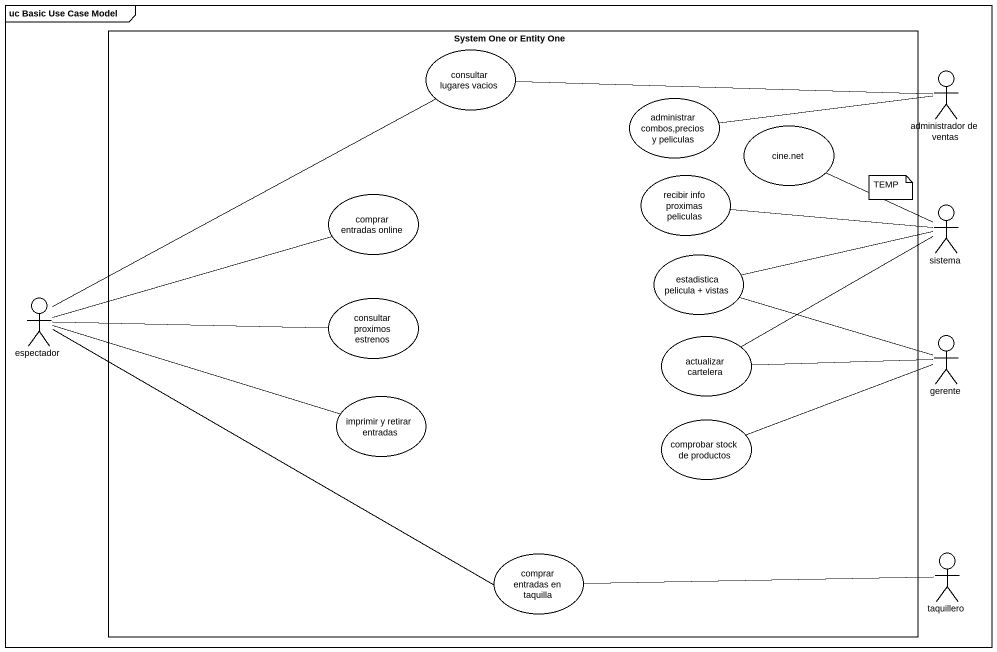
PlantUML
@startuml
mainframe uc Basic Use Case Model
rectangle "System One or Entity One" as System_One_or_Entity_One {
  usecase "consultar lugares vacios" as consultar_lugares_vacios
  usecase "administrar combos,precios y peliculas" as administrar_combos_precios
  usecase "cine.net" as cine_net
  usecase "comprar entradas online" as comprar_entradas_online
  usecase "recibir info proximas peliculas" as recibir_info_proximas
  usecase "estadistica pelicula + vistas" as estadistica_pelicula_vistas
  usecase "consultar proximos estrenos" as consultar_proximos_estrenos
  usecase "actualizar cartelera" as actualizar_cartelera
  usecase "imprimir y retirar entradas" as imprimir_y_retirar_entradas
  usecase "comprobar stock de productos" as comprobar_stock_de_productos
  usecase "comprar entradas en taquilla" as comprar_entradas_en_taquilla
}
actor "administrador de ventas" as administrador_de_ventas
actor sistema
actor espectador
actor gerente
actor taquillero
consultar_lugares_vacios -right- administrador_de_ventas
administrar_combos_precios -right- administrador_de_ventas
cine_net -right- sistema
recibir_info_proximas -right- sistema
estadistica_pelicula_vistas -right- sistema
estadistica_pelicula_vistas -right- gerente
espectador -right- consultar_lugares_vacios
espectador -right- comprar_entradas_online
espectador -right- consultar_proximos_estrenos
espectador -right- imprimir_y_retirar_entradas
espectador -right- comprar_entradas_en_taquilla
actualizar_cartelera -right- sistema
actualizar_cartelera -right- gerente
comprobar_stock_de_productos -right- gerente
comprar_entradas_en_taquilla -right- taquillero
note as N1
  TEMP
end note
@enduml
